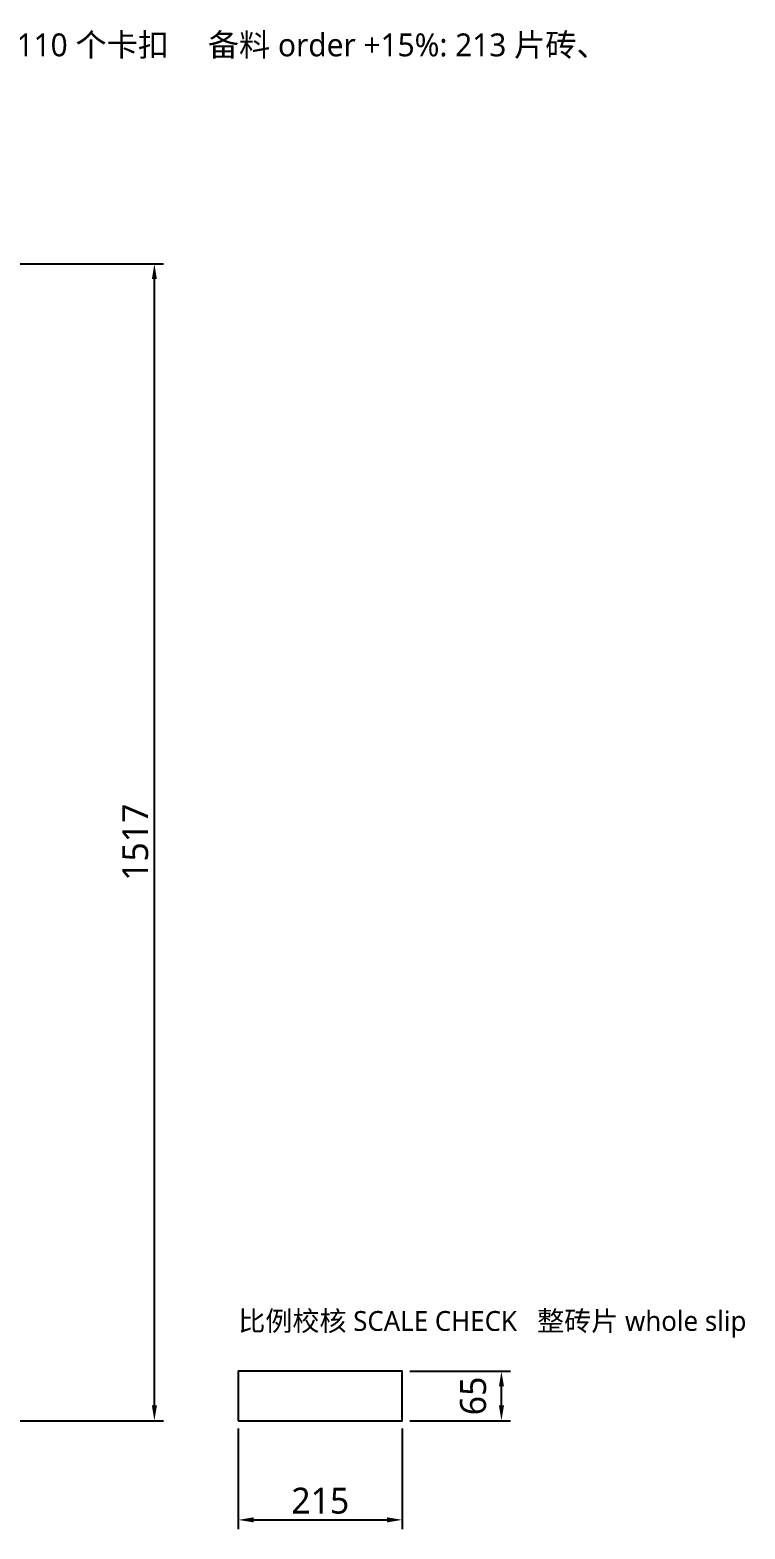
# Model space of a CAD drawing. Header units: millimetres. Extents: x -190 to 7814, y -8996 to 208.
# Drawn here: x 1463 to 2400, y -6428 to -4462 of the extents above; entities that cross this region are included whole.
import ezdxf
from ezdxf.enums import TextEntityAlignment as Align

# ---------------------------------------------------------------- set-up
doc = ezdxf.new("R2010")
doc.units = ezdxf.units.MM
doc.layers.add('DIM', color=8, linetype='Continuous')
doc.layers.add('TITLE', color=7, linetype='Continuous')
doc.styles.add('CN', font='msyh.ttc')
doc.dimstyles.new('MM', dxfattribs={"dimtxt": 34, "dimasz": 20, "dimexe": 12, "dimexo": 10, "dimgap": 8, "dimtad": 1, "dimdec": 1, "dimdsep": 46, "dimtxsty": 'CN', "dimcen": 2.5, "dimazin": 3, "dimtfac": 1, "dimtmove": 0, "dimatfit": 3})

msp = doc.modelspace()

# ---------------------------------------------------------------- linework, layer by layer
at = {"layer": 'DIM'}
msp.add_lwpolyline([(1736, -6285.5), (1951, -6285.5), (1951, -6220.5), (1736, -6220.5)], close=True, dxfattribs=at)

# ---------------------------------------------------------------- texts
at = {"layer": 'DIM', "style": 'CN'}
msp.add_text('比例校核 SCALE CHECK   整砖片 whole slip', height=26, dxfattribs=at).set_placement((1736, -6175.5), align=Align.BOTTOM_LEFT)
at = {"layer": 'TITLE', "style": 'CN'}
msp.add_text('板面 board 1436 x 1517     灰缝 joint 7     砖片 slip 215 x 65 x 20     共 185 片砖、110 个卡扣     备料 order +15%: 213 片砖、', height=30, dxfattribs=at).set_placement((0, -4505.46), align=Align.BOTTOM_LEFT)

# ---------------------------------------------------------------- dimensions: what is measured, and where the dimension line sits
at = {"layer": 'DIM'}
for base, p1, p2 in [((1626, -6285.5), (1436, -6285.5), (1436, -4768.5)), ((2081, -6285.5), (1951, -6285.5), (1951, -6220.5))]:
    msp.add_linear_dim(base=base, p1=p1, p2=p2, angle=90, dimstyle='MM', dxfattribs=at).render()
msp.add_linear_dim(base=(1736, -6415.5), p1=(1736, -6285.5), p2=(1951, -6285.5), dimstyle='MM', dxfattribs=at).render()

doc.saveas('drawing.dxf')
